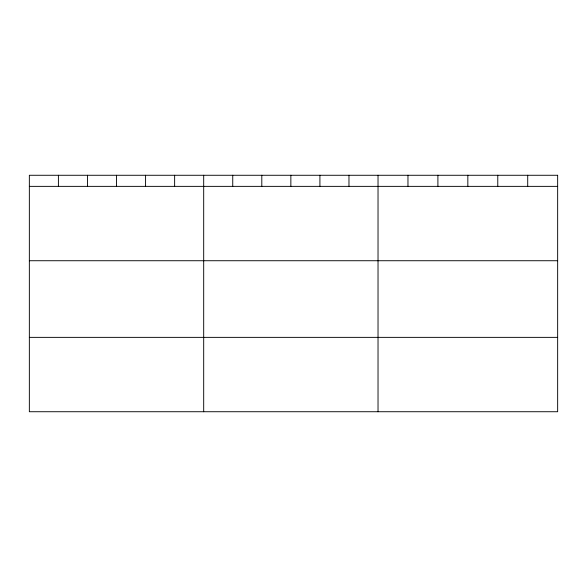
<?xml version="1.0" encoding="UTF-8"?>
<svg xmlns="http://www.w3.org/2000/svg" width="587" height="587" viewBox="0 0 587 587"><rect width="100%" height="100%" fill="white"/><g stroke="black" fill="none" stroke-linecap="round" stroke-linejoin="round"><path stroke-width="0.88" d="M29.35 186.365L557.65 186.365M29.35 260.731L557.65 260.731M29.35 337.364L557.65 337.364M527.713 175.271L527.713 186.365M497.776 175.271L497.776 186.365M467.839 175.271L467.839 186.365M437.902 175.271L437.902 186.365M407.965 175.271L407.965 186.365M378.028 175.271L378.028 411.729M348.972 175.271L348.972 186.365M319.915 175.271L319.915 186.365M290.858 175.271L290.858 186.365M261.802 175.271L261.802 186.365M232.745 175.271L232.745 186.365M203.689 175.271L203.689 411.729M174.632 175.271L174.632 186.365M145.576 175.271L145.576 186.365M116.52 175.271L116.52 186.365M87.463 175.271L87.463 186.365M58.406 175.271L58.406 186.365M557.65 175.271L29.35 175.271L29.35 411.729L557.65 411.729L557.65 175.271"/></g></svg>
